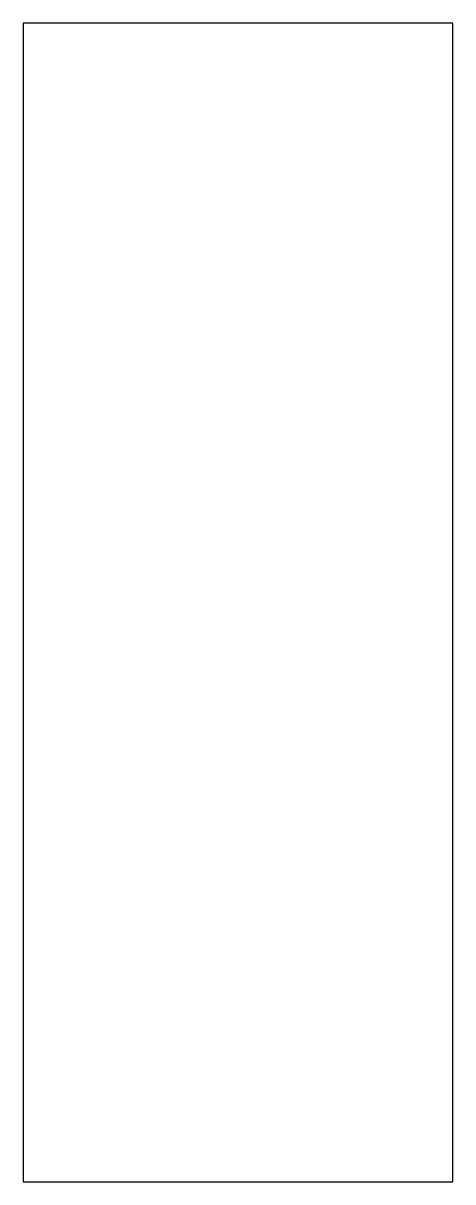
# Model space of a CAD drawing. Header units: millimetres. Extents: x 0 to 124, y 0 to 334.
import ezdxf

# ---------------------------------------------------------------- set-up
doc = ezdxf.new("R2010")
doc.units = ezdxf.units.MM
doc.layers.add('CUT', color=1, linetype='Continuous')

msp = doc.modelspace()

# ---------------------------------------------------------------- linework, layer by layer
at = {"layer": 'CUT'}
msp.add_lwpolyline([(0, 0), (123.75, 0), (123.75, 334), (0, 334)], close=True, dxfattribs=at)

doc.saveas('drawing.dxf')
